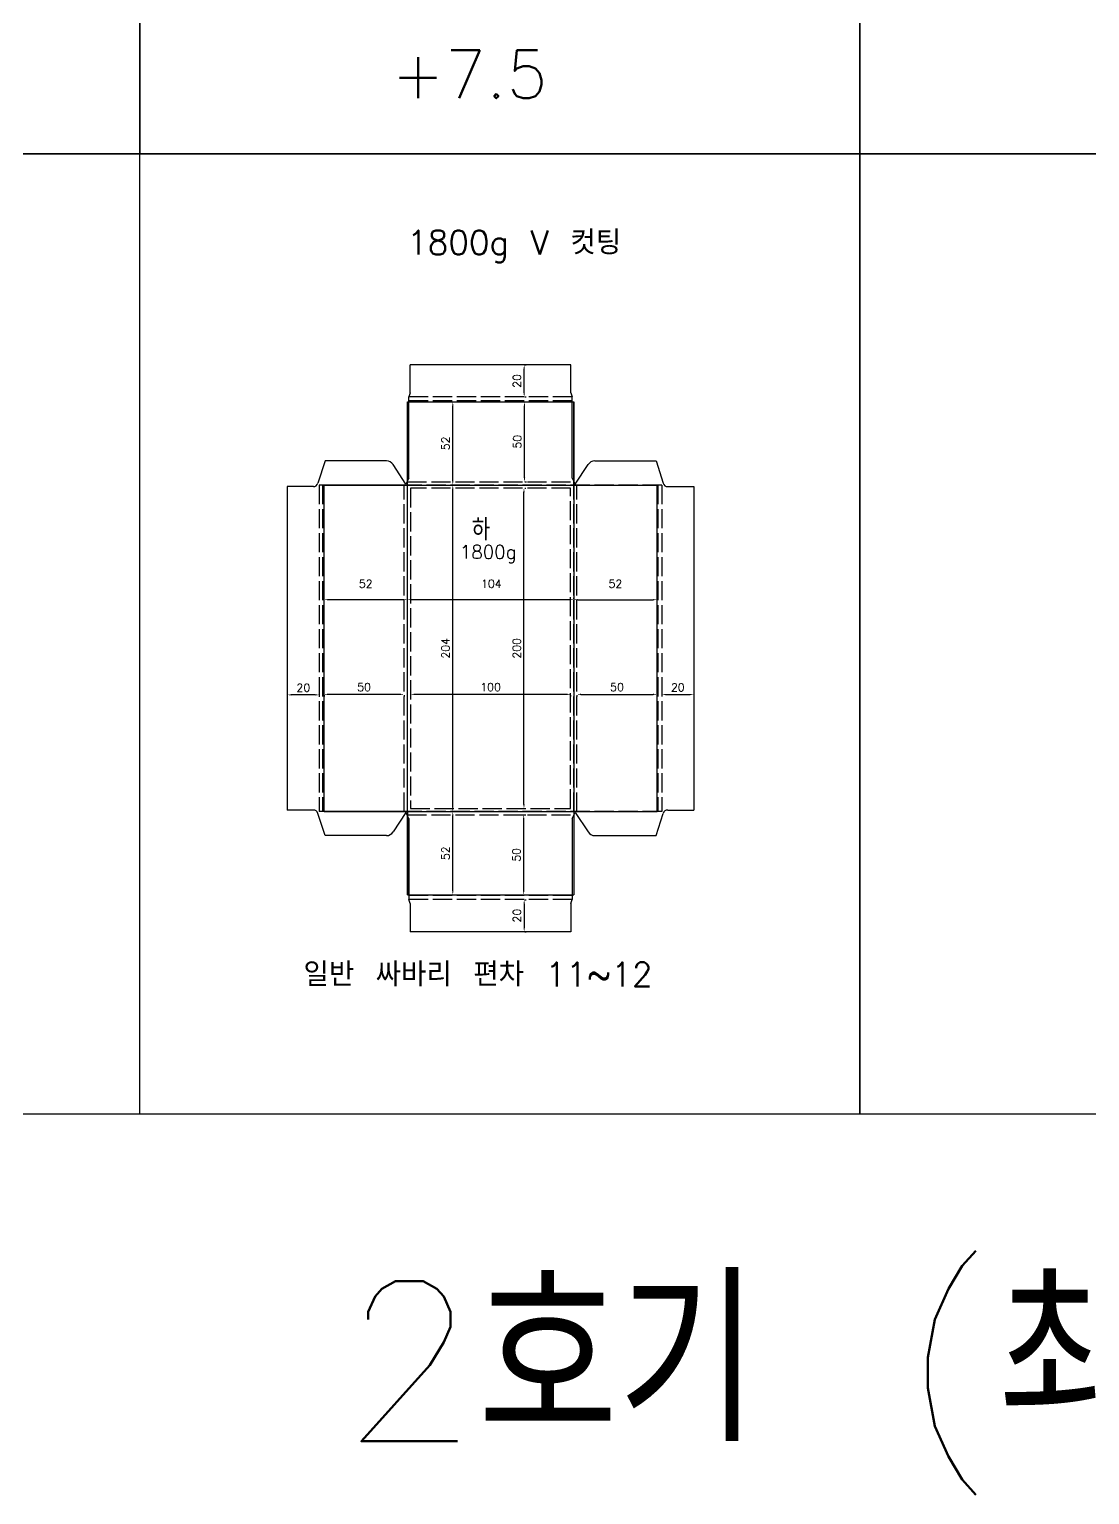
# Model space of a CAD drawing. Header units: millimetres. Extents: x 2179 to 11229, y 1198 to 3756.
# Drawn here: x 3910 to 4572, y 1198 to 2113 of the extents above; entities that cross this region are included whole.
import ezdxf

# ---------------------------------------------------------------- set-up
doc = ezdxf.new("R2010")
doc.units = ezdxf.units.MM
doc.linetypes.add('ACAD_ISO02W100', pattern=[15, 12, -3])
for name, color, linetype in [('기지', 7, 'Continuous'), ('인쇄지', 7, 'Continuous'), ('치수', 7, 'Continuous')]:
    doc.layers.add(name, color=color, linetype=linetype)
doc.styles.add('FHG', font='TXT.shx', dxfattribs={"height": 0.18, "bigfont": 'whgtxt.shx'})
doc.styles.get("Standard").update_dxf_attribs({"font": 'txt.shx', "bigfont": 'zfhg.shx'})
doc.dimstyles.new('ISO-25', dxfattribs={"dimtxt": 2.5, "dimasz": 2.5, "dimexe": 1.25, "dimexo": 0.625, "dimtad": 1, "dimtxsty": 'Standard', "dimcen": 2.5, "dimadec": 0, "dimazin": 0, "dimtfac": 1, "dimtmove": 0, "dimatfit": 3, "dimfxl": 0, "dimarcsym": 0})

# ---------------------------------------------------------------- blocks, each defined once
blk = doc.blocks.new('*D213')
at = {"layer": 'DEFPOINTS', "color": 0}
for p in [(4174.46, 1828.26), (4174.46, 1828.26), (4174.17, 1624.26)]:
    blk.add_point(p, dxfattribs=at)
at = {"layer": '치수', "color": 0, "lineweight": -2}
for p, q in [((4173.84, 1828.26), (4173.21, 1828.26)), ((4174.46, 1626.76), (4174.46, 1825.76)), ((4174.8, 1624.26), (4175.71, 1624.26))]:
    blk.add_line(p, q, dxfattribs=at)
at = {"layer": '치수', "color": 0}
for points in [[(4174.05, 1825.76), (4174.88, 1825.76), (4174.46, 1828.26)], [(4174.05, 1626.76), (4174.88, 1626.76), (4174.46, 1624.26)]]:
    blk.add_solid(points, dxfattribs=at)
at = {"layer": '치수', "color": 0, "insert": (4169.96, 1726.26), "char_height": 5, "attachment_point": 5, "rotation": 90}
blk.add_mtext('204', dxfattribs=at)
blk = doc.blocks.new('*D212')
at = {"layer": 'DEFPOINTS', "color": 0}
for p in [(4218.75, 1826.26), (4218.94, 1826.26), (4218.75, 1626.26)]:
    blk.add_point(p, dxfattribs=at)
at = {"layer": '치수', "color": 0, "lineweight": -2}
for p, q in [((4218.94, 1628.76), (4218.94, 1823.76)), ((4219.38, 1826.26), (4220.19, 1826.26)), ((4219.38, 1626.26), (4220.19, 1626.26))]:
    blk.add_line(p, q, dxfattribs=at)
at = {"layer": '치수', "color": 0}
for points in [[(4218.52, 1823.76), (4219.36, 1823.76), (4218.94, 1826.26)], [(4218.52, 1628.76), (4219.36, 1628.76), (4218.94, 1626.26)]]:
    blk.add_solid(points, dxfattribs=at)
at = {"layer": '치수', "color": 0, "insert": (4214.44, 1726.26), "char_height": 5, "attachment_point": 5, "rotation": 90}
blk.add_mtext('200', dxfattribs=at)
blk = doc.blocks.new('*D224')
at = {"layer": 'DEFPOINTS', "color": 0}
for p in [(4252.06, 1697.59), (4302.06, 1697.51), (4302.06, 1697.51)]:
    blk.add_point(p, dxfattribs=at)
at = {"layer": '치수', "color": 0, "lineweight": -2}
for p, q in [((4252.06, 1696.96), (4252.06, 1696.26)), ((4254.56, 1697.51), (4299.56, 1697.51)), ((4302.06, 1696.89), (4302.06, 1696.26))]:
    blk.add_line(p, q, dxfattribs=at)
at = {"layer": '치수', "color": 0}
for points in [[(4254.56, 1697.93), (4254.56, 1697.1), (4252.06, 1697.51)], [(4299.56, 1697.93), (4299.56, 1697.1), (4302.06, 1697.51)]]:
    blk.add_solid(points, dxfattribs=at)
at = {"layer": '치수', "color": 0, "insert": (4277.06, 1702.01), "char_height": 5, "attachment_point": 5}
blk.add_mtext('50', dxfattribs=at)
blk = doc.blocks.new('*D223')
at = {"layer": 'DEFPOINTS', "color": 0}
for p in [(4174.17, 1624.26), (4174.46, 1624.26), (4174.17, 1572.26)]:
    blk.add_point(p, dxfattribs=at)
at = {"layer": '치수', "color": 0, "lineweight": -2}
for p, q in [((4174.46, 1574.76), (4174.46, 1621.76)), ((4174.8, 1624.26), (4175.71, 1624.26)), ((4174.8, 1572.26), (4175.71, 1572.26))]:
    blk.add_line(p, q, dxfattribs=at)
at = {"layer": '치수', "color": 0}
for points in [[(4174.05, 1621.76), (4174.88, 1621.76), (4174.46, 1624.26)], [(4174.05, 1574.76), (4174.88, 1574.76), (4174.46, 1572.26)]]:
    blk.add_solid(points, dxfattribs=at)
at = {"layer": '치수', "color": 0, "insert": (4169.96, 1598.26), "char_height": 5, "attachment_point": 5, "rotation": 90}
blk.add_mtext('52', dxfattribs=at)
blk = doc.blocks.new('*D222')
at = {"layer": 'DEFPOINTS', "color": 0}
for p in [(4214.83, 1622.26), (4218.75, 1622.26), (4214.83, 1572.26)]:
    blk.add_point(p, dxfattribs=at)
at = {"layer": '치수', "color": 0, "lineweight": -2}
for p, q in [((4215.45, 1622.26), (4220, 1622.26)), ((4218.75, 1574.76), (4218.75, 1619.76)), ((4215.45, 1572.26), (4220, 1572.26))]:
    blk.add_line(p, q, dxfattribs=at)
at = {"layer": '치수', "color": 0}
for points in [[(4218.33, 1619.76), (4219.17, 1619.76), (4218.75, 1622.26)], [(4218.33, 1574.76), (4219.17, 1574.76), (4218.75, 1572.26)]]:
    blk.add_solid(points, dxfattribs=at)
at = {"layer": '치수', "color": 0, "insert": (4214.25, 1597.26), "char_height": 5, "attachment_point": 5, "rotation": 90}
blk.add_mtext('50', dxfattribs=at)
blk = doc.blocks.new('*D219')
at = {"layer": 'DEFPOINTS', "color": 0}
for p in [(4094.06, 1697.51), (4094.06, 1697.51), (4144.06, 1697.59)]:
    blk.add_point(p, dxfattribs=at)
at = {"layer": '치수', "color": 0, "lineweight": -2}
for p, q in [((4094.06, 1696.89), (4094.06, 1696.26)), ((4141.56, 1697.51), (4096.56, 1697.51)), ((4144.06, 1696.96), (4144.06, 1696.26))]:
    blk.add_line(p, q, dxfattribs=at)
at = {"layer": '치수', "color": 0}
for points in [[(4096.56, 1697.93), (4096.56, 1697.1), (4094.06, 1697.51)], [(4141.56, 1697.93), (4141.56, 1697.1), (4144.06, 1697.51)]]:
    blk.add_solid(points, dxfattribs=at)
at = {"layer": '치수', "color": 0, "insert": (4119.06, 1702.01), "char_height": 5, "attachment_point": 5}
blk.add_mtext('50', dxfattribs=at)
blk = doc.blocks.new('*D221')
at = {"layer": 'DEFPOINTS', "color": 0}
for p in [(4071.06, 1697.26), (4071.06, 1697.16), (4091.06, 1697.26)]:
    blk.add_point(p, dxfattribs=at)
at = {"layer": '치수', "color": 0, "lineweight": -2}
for p, q in [((4071.06, 1696.64), (4071.06, 1695.91)), ((4088.56, 1697.16), (4073.56, 1697.16)), ((4091.06, 1696.64), (4091.06, 1695.91))]:
    blk.add_line(p, q, dxfattribs=at)
at = {"layer": '치수', "color": 0}
for points in [[(4073.56, 1697.57), (4073.56, 1696.74), (4071.06, 1697.16)], [(4088.56, 1697.57), (4088.56, 1696.74), (4091.06, 1697.16)]]:
    blk.add_solid(points, dxfattribs=at)
at = {"layer": '치수', "color": 0, "insert": (4081.06, 1701.66), "char_height": 5, "attachment_point": 5}
blk.add_mtext('20', dxfattribs=at)
blk = doc.blocks.new('*D214')
at = {"layer": 'DEFPOINTS', "color": 0}
for p in [(4148.06, 1697.62), (4148.06, 1697.51), (4248.06, 1697.62)]:
    blk.add_point(p, dxfattribs=at)
at = {"layer": '치수', "color": 0, "lineweight": -2}
for p, q in [((4148.06, 1696.99), (4148.06, 1696.26)), ((4245.56, 1697.51), (4150.56, 1697.51)), ((4248.06, 1696.99), (4248.06, 1696.26))]:
    blk.add_line(p, q, dxfattribs=at)
at = {"layer": '치수', "color": 0}
for points in [[(4150.56, 1697.93), (4150.56, 1697.1), (4148.06, 1697.51)], [(4245.56, 1697.93), (4245.56, 1697.1), (4248.06, 1697.51)]]:
    blk.add_solid(points, dxfattribs=at)
at = {"layer": '치수', "color": 0, "insert": (4198.06, 1702.01), "char_height": 5, "attachment_point": 5}
blk.add_mtext('100', dxfattribs=at)
blk = doc.blocks.new('*D226')
at = {"layer": 'DEFPOINTS', "color": 0}
for p in [(4305.06, 1697.48), (4325.06, 1697.48), (4325.06, 1697.37)]:
    blk.add_point(p, dxfattribs=at)
at = {"layer": '치수', "color": 0, "lineweight": -2}
for p, q in [((4305.06, 1696.85), (4305.06, 1696.12)), ((4307.56, 1697.37), (4322.56, 1697.37)), ((4325.06, 1696.85), (4325.06, 1696.12))]:
    blk.add_line(p, q, dxfattribs=at)
at = {"layer": '치수', "color": 0}
for points in [[(4307.56, 1697.79), (4307.56, 1696.95), (4305.06, 1697.37)], [(4322.56, 1697.79), (4322.56, 1696.95), (4325.06, 1697.37)]]:
    blk.add_solid(points, dxfattribs=at)
at = {"layer": '치수', "color": 0, "insert": (4315.06, 1701.87), "char_height": 5, "attachment_point": 5}
blk.add_mtext('20', dxfattribs=at)
blk = doc.blocks.new('*D225')
at = {"layer": 'DEFPOINTS', "color": 0}
for p in [(4250.06, 1756.62), (4302.06, 1756.62), (4302.06, 1756.62)]:
    blk.add_point(p, dxfattribs=at)
at = {"layer": '치수', "color": 0, "lineweight": -2}
for p, q in [((4250.06, 1757.25), (4250.06, 1757.87)), ((4302.06, 1757.25), (4302.06, 1757.87)), ((4252.56, 1756.62), (4299.56, 1756.62))]:
    blk.add_line(p, q, dxfattribs=at)
at = {"layer": '치수', "color": 0}
for points in [[(4252.56, 1757.04), (4252.56, 1756.21), (4250.06, 1756.62)], [(4299.56, 1757.04), (4299.56, 1756.21), (4302.06, 1756.62)]]:
    blk.add_solid(points, dxfattribs=at)
at = {"layer": '치수', "color": 0, "insert": (4276.06, 1766.62), "char_height": 5, "attachment_point": 5}
blk.add_mtext('52', dxfattribs=at)
blk = doc.blocks.new('*D217')
at = {"layer": 'DEFPOINTS', "color": 0}
for p in [(4218.94, 1880.26), (4219.27, 1880.26), (4218.94, 1830.26)]:
    blk.add_point(p, dxfattribs=at)
at = {"layer": '치수', "color": 0, "lineweight": -2}
for p, q in [((4219.27, 1832.76), (4219.27, 1877.76)), ((4219.56, 1880.26), (4220.52, 1880.26)), ((4219.56, 1830.26), (4220.52, 1830.26))]:
    blk.add_line(p, q, dxfattribs=at)
at = {"layer": '치수', "color": 0}
for points in [[(4218.86, 1877.76), (4219.69, 1877.76), (4219.27, 1880.26)], [(4218.86, 1832.76), (4219.69, 1832.76), (4219.27, 1830.26)]]:
    blk.add_solid(points, dxfattribs=at)
at = {"layer": '치수', "color": 0, "insert": (4214.77, 1855.26), "char_height": 5, "attachment_point": 5, "rotation": 90}
blk.add_mtext('50', dxfattribs=at)
blk = doc.blocks.new('*D216')
at = {"layer": 'DEFPOINTS', "color": 0}
for p in [(4174.46, 1880.26), (4174.46, 1880.26), (4174.46, 1828.26)]:
    blk.add_point(p, dxfattribs=at)
at = {"layer": '치수', "color": 0, "lineweight": -2}
for p, q in [((4173.84, 1880.26), (4173.21, 1880.26)), ((4174.46, 1830.76), (4174.46, 1877.76)), ((4173.84, 1828.26), (4173.21, 1828.26))]:
    blk.add_line(p, q, dxfattribs=at)
at = {"layer": '치수', "color": 0}
for points in [[(4174.05, 1877.76), (4174.88, 1877.76), (4174.46, 1880.26)], [(4174.05, 1830.76), (4174.88, 1830.76), (4174.46, 1828.26)]]:
    blk.add_solid(points, dxfattribs=at)
at = {"layer": '치수', "color": 0, "insert": (4169.96, 1854.26), "char_height": 5, "attachment_point": 5, "rotation": 90}
blk.add_mtext('52', dxfattribs=at)
blk = doc.blocks.new('*D220')
at = {"layer": 'DEFPOINTS', "color": 0}
for p in [(4094.06, 1756.62), (4094.06, 1756.62), (4146.06, 1756.62)]:
    blk.add_point(p, dxfattribs=at)
at = {"layer": '치수', "color": 0, "lineweight": -2}
for p, q in [((4094.06, 1757.25), (4094.06, 1757.87)), ((4146.06, 1757.25), (4146.06, 1757.87)), ((4143.56, 1756.62), (4096.56, 1756.62))]:
    blk.add_line(p, q, dxfattribs=at)
at = {"layer": '치수', "color": 0}
for points in [[(4096.56, 1757.04), (4096.56, 1756.21), (4094.06, 1756.62)], [(4143.56, 1757.04), (4143.56, 1756.21), (4146.06, 1756.62)]]:
    blk.add_solid(points, dxfattribs=at)
at = {"layer": '치수', "color": 0, "insert": (4120.06, 1766.62), "char_height": 5, "attachment_point": 5}
blk.add_mtext('52', dxfattribs=at)
blk = doc.blocks.new('*D215')
at = {"layer": 'DEFPOINTS', "color": 0}
for p in [(4146.06, 1756.62), (4146.06, 1756.62), (4250.06, 1757.13)]:
    blk.add_point(p, dxfattribs=at)
at = {"layer": '치수', "color": 0, "lineweight": -2}
for p, q in [((4146.06, 1757.25), (4146.06, 1757.87)), ((4247.56, 1756.62), (4148.56, 1756.62)), ((4250.06, 1756.51), (4250.06, 1755.37))]:
    blk.add_line(p, q, dxfattribs=at)
at = {"layer": '치수', "color": 0}
for points in [[(4148.56, 1757.04), (4148.56, 1756.21), (4146.06, 1756.62)], [(4247.56, 1757.04), (4247.56, 1756.21), (4250.06, 1756.62)]]:
    blk.add_solid(points, dxfattribs=at)
at = {"layer": '치수', "color": 0, "insert": (4198.56, 1766.62), "char_height": 5, "attachment_point": 5}
blk.add_mtext('104', dxfattribs=at)
blk = doc.blocks.new('*D218')
at = {"layer": 'DEFPOINTS', "color": 0}
for p in [(4218.74, 1903.26), (4219.07, 1903.26), (4218.74, 1883.26)]:
    blk.add_point(p, dxfattribs=at)
at = {"layer": '치수', "color": 0, "lineweight": -2}
for p, q in [((4219.07, 1885.76), (4219.07, 1900.76)), ((4219.37, 1903.26), (4220.32, 1903.26)), ((4219.37, 1883.26), (4220.32, 1883.26))]:
    blk.add_line(p, q, dxfattribs=at)
at = {"layer": '치수', "color": 0}
for points in [[(4218.65, 1900.76), (4219.48, 1900.76), (4219.07, 1903.26)], [(4218.65, 1885.76), (4219.48, 1885.76), (4219.07, 1883.26)]]:
    blk.add_solid(points, dxfattribs=at)
at = {"layer": '치수', "color": 0, "insert": (4214.57, 1893.26), "char_height": 5, "attachment_point": 5, "rotation": 90}
blk.add_mtext('20', dxfattribs=at)
blk = doc.blocks.new('*D227')
at = {"layer": 'DEFPOINTS', "color": 0}
for p in [(4218.74, 1569.26), (4218.74, 1549.26), (4219.07, 1549.26)]:
    blk.add_point(p, dxfattribs=at)
at = {"layer": '치수', "color": 0, "lineweight": -2}
for p, q in [((4219.07, 1566.76), (4219.07, 1551.76)), ((4219.37, 1569.26), (4220.32, 1569.26)), ((4219.37, 1549.26), (4220.32, 1549.26))]:
    blk.add_line(p, q, dxfattribs=at)
at = {"layer": '치수', "color": 0}
for points in [[(4218.65, 1566.76), (4219.48, 1566.76), (4219.07, 1569.26)], [(4218.65, 1551.76), (4219.48, 1551.76), (4219.07, 1549.26)]]:
    blk.add_solid(points, dxfattribs=at)
at = {"layer": '치수', "color": 0, "insert": (4214.57, 1559.26), "char_height": 5, "attachment_point": 5, "rotation": 90}
blk.add_mtext('20', dxfattribs=at)

msp = doc.modelspace()

# ---------------------------------------------------------------- linework, layer by layer
at = {"color": 6}
for points in [[(3528.818, 2635.181), (3978.818, 2635.181), (3978.818, 2035.181), (3528.818, 2035.181)], [(3978.818, 2635.181), (4428.818, 2635.181), (4428.818, 2035.181), (3978.818, 2035.181)], [(4428.818, 2635.181), (5328.818, 2635.181), (5328.818, 2035.181), (4428.818, 2035.181)], [(3528.818, 2035.181), (4428.818, 2035.181), (4428.818, 1435.181), (3528.818, 1435.181)], [(3978.818, 2035.181), (4428.818, 2035.181), (4428.818, 1435.181), (3978.818, 1435.181)], [(4428.818, 2035.181), (5328.818, 2035.181), (5328.818, 1435.181), (4428.818, 1435.181)]]:
    msp.add_lwpolyline(points, close=True, dxfattribs=at)
at = {"layer": '기지', "color": 3}
for p, q in [((4146.063, 1572.264), (4146.063, 1880.264)), ((4250.063, 1880.264), (4250.063, 1572.264)), ((4094.063, 1828.264), (4302.063, 1828.264)), ((4094.063, 1624.264), (4302.063, 1624.264))]:
    msp.add_line(p, q, dxfattribs=at)
at = {"layer": '기지'}
for p, q in [((4146.063, 1828.264), (4146.063, 1880.264)), ((4146.063, 1880.264), (4250.063, 1880.264)), ((4250.063, 1828.264), (4250.063, 1880.264)), ((4094.063, 1624.264), (4094.063, 1828.264)), ((4146.063, 1828.264), (4094.063, 1828.264)), ((4250.063, 1828.264), (4302.063, 1828.264)), ((4302.063, 1624.264), (4302.063, 1828.264)), ((4146.063, 1624.264), (4094.063, 1624.264)), ((4146.063, 1624.264), (4146.063, 1572.264)), ((4250.063, 1624.264), (4302.063, 1624.264)), ((4250.063, 1624.264), (4250.063, 1572.264)), ((4146.063, 1572.264), (4250.063, 1572.264))]:
    msp.add_line(p, q, dxfattribs=at)
at = {"layer": '인쇄지', "color": 6}
for p, q in [((4248.313, 1903.264), (4147.813, 1903.264)), ((4147.813, 1885.764), (4147.813, 1903.264)), ((4248.313, 1885.764), (4248.313, 1903.264)), ((4147.813, 1885.764), (4147.063, 1883.264)), ((4248.313, 1885.764), (4249.063, 1883.264)), ((4147.063, 1832.542), (4147.063, 1883.264)), ((4249.063, 1832.542), (4249.063, 1883.264)), ((4094.631, 1843.264), (4090.235, 1829.36)), ((4132.965, 1843.264), (4094.631, 1843.264)), ((4145.113, 1828.764), (4137.156, 1840.992)), ((4251.013, 1828.764), (4258.97, 1840.992)), ((4263.16, 1843.264), (4301.495, 1843.264)), ((4301.495, 1843.264), (4305.891, 1829.36)), ((4147.063, 1832.542), (4145.113, 1828.764)), ((4249.063, 1832.542), (4251.013, 1828.764)), ((4071.063, 1827.264), (4071.063, 1625.264)), ((4087.375, 1827.264), (4071.063, 1827.264)), ((4308.751, 1827.264), (4325.063, 1827.264)), ((4325.063, 1827.264), (4325.063, 1625.264)), ((4087.375, 1625.264), (4071.063, 1625.264)), ((4094.631, 1609.264), (4090.235, 1623.169)), ((4145.113, 1623.764), (4137.156, 1611.537)), ((4147.063, 1619.987), (4145.113, 1623.764)), ((4249.063, 1619.987), (4251.013, 1623.764)), ((4251.013, 1623.764), (4258.97, 1611.537)), ((4301.495, 1609.264), (4305.891, 1623.169)), ((4308.751, 1625.264), (4325.063, 1625.264)), ((4147.063, 1619.987), (4147.063, 1569.264)), ((4249.063, 1619.987), (4249.063, 1569.264)), ((4132.965, 1609.264), (4094.631, 1609.264)), ((4263.16, 1609.264), (4301.495, 1609.264)), ((4147.813, 1566.764), (4147.063, 1569.264)), ((4147.813, 1566.764), (4147.813, 1549.264)), ((4248.313, 1566.764), (4249.063, 1569.264)), ((4248.313, 1566.764), (4248.313, 1549.264)), ((4248.313, 1549.264), (4147.813, 1549.264))]:
    msp.add_line(p, q, dxfattribs=at)
at = {"layer": '인쇄지', "color": 4, "linetype": 'ACAD_ISO02W100'}
for p, q in [((4249.063, 1883.264), (4147.063, 1883.264)), ((4249.063, 1880.764), (4147.063, 1880.764)), ((4091.063, 1828.264), (4091.063, 1624.264)), ((4305.063, 1828.264), (4091.063, 1828.264)), ((4093.063, 1828.264), (4093.063, 1624.264)), ((4146.063, 1624.264), (4146.063, 1828.264)), ((4250.063, 1624.264), (4250.063, 1828.264)), ((4302.563, 1828.264), (4302.563, 1624.264)), ((4305.063, 1828.264), (4305.063, 1624.264)), ((4305.063, 1624.264), (4091.063, 1624.264)), ((4249.063, 1571.764), (4147.063, 1571.764)), ((4249.063, 1569.264), (4147.063, 1569.264))]:
    msp.add_line(p, q, dxfattribs=at)
at = {"layer": '인쇄지', "color": 6}
for centre, radius, start, end in [((4132.965, 1838.264), 5, 33.053813, 90), ((4263.16, 1838.264), 5, 90, 146.946187), ((4087.375, 1830.264), 3, 270, 342.455959), ((4308.751, 1830.264), 3, 197.544041, 270), ((4087.375, 1622.264), 3, 17.544041, 90), ((4308.751, 1622.264), 3, 90, 162.455959), ((4132.965, 1614.264), 5, 270, 326.94619), ((4263.16, 1614.264), 5, 213.05381, 270)]:
    msp.add_arc(centre, radius, start, end, dxfattribs=at)
at = {"layer": '치수', "color": 2, "linetype": 'ACAD_ISO02W100'}
for p, q in [((4144.063, 1624.264), (4144.063, 1828.264)), ((4146.063, 1830.264), (4250.063, 1830.264)), ((4252.063, 1624.264), (4252.063, 1828.264)), ((4146.063, 1622.264), (4250.063, 1622.264))]:
    msp.add_line(p, q, dxfattribs=at)
msp.add_lwpolyline([(4148.063, 1826.264), (4148.063, 1626.264), (4248.063, 1626.264), (4248.063, 1826.264)], close=True, dxfattribs=at)

# ---------------------------------------------------------------- texts
at = {"style": 'FHG'}
for s, height, p in [('+7.5', 30, (4136.063, 2069.802)), ('1800g V 컷팅', 15, (4145.944, 1972.233)), ('일반 싸바리 편차 11~12', 15, (4081.157, 1515.118))]:
    msp.add_text(s, height=height, dxfattribs=at).set_placement(p)
at = {"color": 1}
msp.add_text('2호기 (최대 1-600m/m  2-600m/m)', height=100, dxfattribs=at).set_placement((4104.482, 1230.931))
at = {"layer": '기지', "color": 1}
msp.add_text('하', height=13.333, dxfattribs=at).set_placement((4186.283, 1793.769))
at = {"layer": '기지', "color": 1, "style": 'FHG'}
msp.add_text('1800g', height=8.3333, dxfattribs=at).set_placement((4178.896, 1782.27))

# ---------------------------------------------------------------- dimensions: what is measured, and where the dimension line sits
at = {"layer": '치수', "color": 1}
for base, p1, p2, angle, picture, middle in [((4219.066, 1903.264), (4218.742, 1883.264), (4218.742, 1903.264), 270, '*D218', (4214.566, 1893.264)), ((4219.273, 1880.264), (4218.938, 1830.264), (4218.938, 1880.264), 90, '*D217', (4214.773, 1855.264)), ((4218.938, 1826.264), (4218.751, 1626.264), (4218.751, 1826.264), 90, '*D212', (4214.438, 1726.264)), ((4302.063, 1697.513), (4252.063, 1697.589), (4302.063, 1697.514), 180, '*D224', (4277.063, 1702.013)), ((4325.063, 1697.37), (4305.063, 1697.476), (4325.063, 1697.476), 180, '*D226', (4315.063, 1701.87)), ((4218.751, 1622.264), (4214.83, 1572.264), (4214.83, 1622.264), 90, '*D222', (4214.251, 1597.264)), ((4219.066, 1549.264), (4218.742, 1569.264), (4218.742, 1549.264), 90, '*D227', (4214.566, 1559.264))]:
    dim = msp.add_linear_dim(base=base, p1=p1, p2=p2, angle=angle, dimstyle='ISO-25', override={"dimtxt": 5, "dimgap": 2}, dxfattribs=at)
    dim.commit()
    dim.dimension.update_dxf_attribs({"geometry": picture, "text_midpoint": middle})
at = {"layer": '치수', "color": 3}
for base, p1, p2, override, picture, middle in [((4174.465, 1880.264), (4174.465, 1828.264), (4174.465, 1880.264), {"dimtxt": 5, "dimgap": 2, "dimtmove": 1}, '*D216', (4169.965, 1854.264)), ((4174.465, 1828.264), (4174.17, 1624.264), (4174.465, 1828.264), {"dimtxt": 5, "dimgap": 2, "dimtmove": 1}, '*D213', (4169.965, 1726.264)), ((4174.465, 1624.264), (4174.17, 1572.264), (4174.17, 1624.264), {"dimtxt": 5, "dimgap": 2}, '*D223', (4169.965, 1598.264))]:
    dim = msp.add_linear_dim(base=base, p1=p1, p2=p2, angle=90, dimstyle='ISO-25', override=override, dxfattribs=at)
    dim.commit()
    dim.dimension.update_dxf_attribs({"geometry": picture, "text_midpoint": middle})
for base, p1, p2, picture, middle in [((4094.063, 1756.622), (4146.063, 1756.622), (4094.063, 1756.622), '*D220', (4120.063, 1762.122)), ((4146.063, 1756.622), (4250.063, 1757.134), (4146.063, 1756.622), '*D215', (4198.563, 1762.122))]:
    dim = msp.add_linear_dim(base=base, p1=p1, p2=p2, dimstyle='ISO-25', override={"dimtxt": 5, "dimgap": 2, "dimtmove": 1}, dxfattribs=at)
    dim.commit()
    dim.dimension.update_dxf_attribs({"geometry": picture, "text_midpoint": middle, "dimtype": 160})
dim = msp.add_linear_dim(base=(4302.063, 1756.622), p1=(4250.063, 1756.622), p2=(4302.063, 1756.622), angle=180, dimstyle='ISO-25', override={"dimtxt": 5, "dimgap": 2, "dimtmove": 1}, dxfattribs=at)
dim.commit()
dim.dimension.update_dxf_attribs({"geometry": '*D225', "text_midpoint": (4276.063, 1762.122), "dimtype": 160})
at = {"layer": '치수', "color": 1}
for base, p1, p2, picture, middle in [((4071.063, 1697.156), (4091.063, 1697.262), (4071.063, 1697.262), '*D221', (4081.063, 1701.656)), ((4094.063, 1697.513), (4144.063, 1697.589), (4094.063, 1697.514), '*D219', (4119.063, 1702.013)), ((4148.063, 1697.514), (4248.063, 1697.616), (4148.063, 1697.616), '*D214', (4198.063, 1702.014))]:
    dim = msp.add_linear_dim(base=base, p1=p1, p2=p2, dimstyle='ISO-25', override={"dimtxt": 5, "dimgap": 2}, dxfattribs=at)
    dim.commit()
    dim.dimension.update_dxf_attribs({"geometry": picture, "text_midpoint": middle})

doc.saveas('drawing.dxf')
